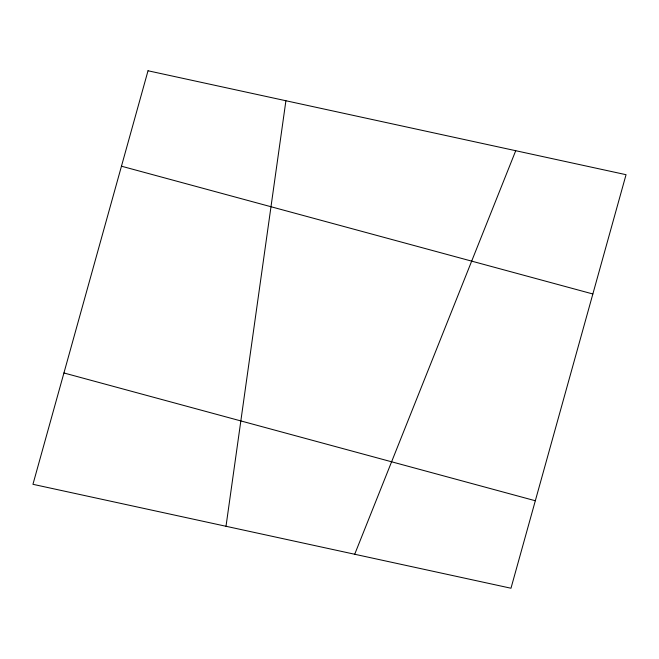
<?xml version="1.0" encoding="UTF-8"?>
<svg xmlns="http://www.w3.org/2000/svg" width="659" height="659" viewBox="0 0 659 659"><rect width="100%" height="100%" fill="white"/><g stroke="black" fill="none" stroke-linecap="round" stroke-linejoin="round"><path stroke-width="0.99" d="M226.004 526.277L285.907 100.753M354.707 554.252L515.733 150.713M121.462 166.2L592.861 293.98M63.931 372.969L535.322 500.749M148.02 70.768L32.95 484.307L510.98 588.232L626.05 174.693L148.02 70.768"/></g></svg>
